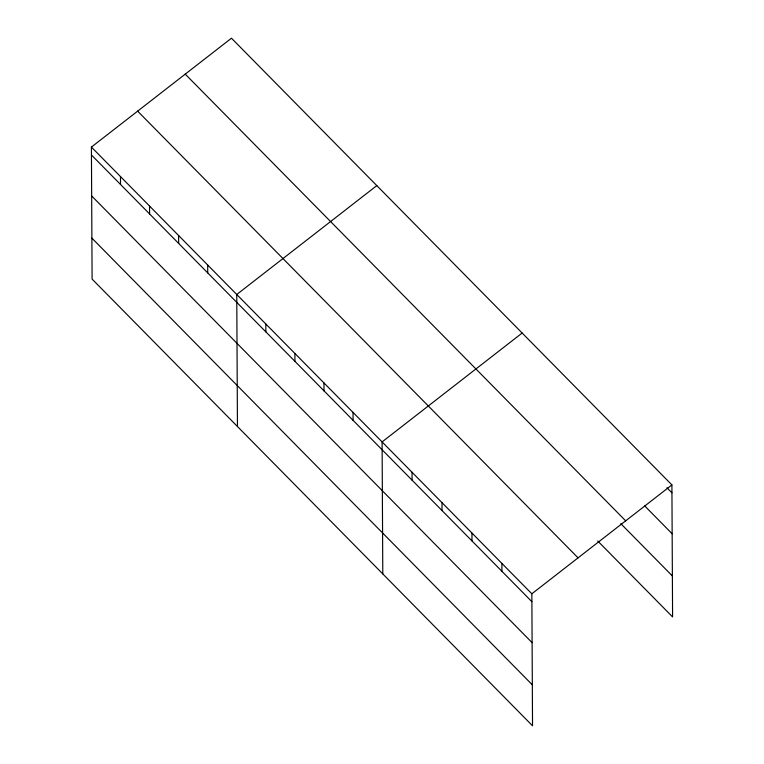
<?xml version="1.0" encoding="UTF-8"?>
<svg xmlns="http://www.w3.org/2000/svg" width="764" height="764" viewBox="0 0 764 764"><rect width="100%" height="100%" fill="white"/><g stroke="black" fill="none" stroke-linecap="round" stroke-linejoin="round"><path stroke-width="1.15" d="M91.413 147.08L531.849 593.79L532.537 725.8L92.1 279.089L91.413 147.08L231.463 38.2L671.9 484.911L672.587 616.92L597.715 540.979M376.805 185.614L236.754 294.493L237.451 426.503M522.146 333.028L382.096 441.907L382.793 573.917M531.849 593.79L671.9 484.911M666.943 487.747L671.938 492.809M644.701 505.921L672.158 533.769M185.241 74.127L625.678 520.838M620.798 523.655L672.377 575.97M137.625 111.143L578.061 557.854M91.451 154.977L531.887 601.688M91.67 195.937L532.107 642.648M91.89 238.129L532.327 684.84M501.9 563.412L501.938 571.31M471.951 533.033L471.99 540.931M442.003 502.655L442.041 510.562M412.044 472.286L412.092 480.184M353.035 412.426L353.073 420.324M323.965 382.936L324.003 390.843M294.894 353.455L294.933 361.362M265.824 323.974L265.862 331.872M207.684 265.012L207.732 272.91M178.614 235.522L178.661 243.429M149.553 206.041L149.591 213.949M120.483 176.56L120.521 184.458"/></g></svg>
